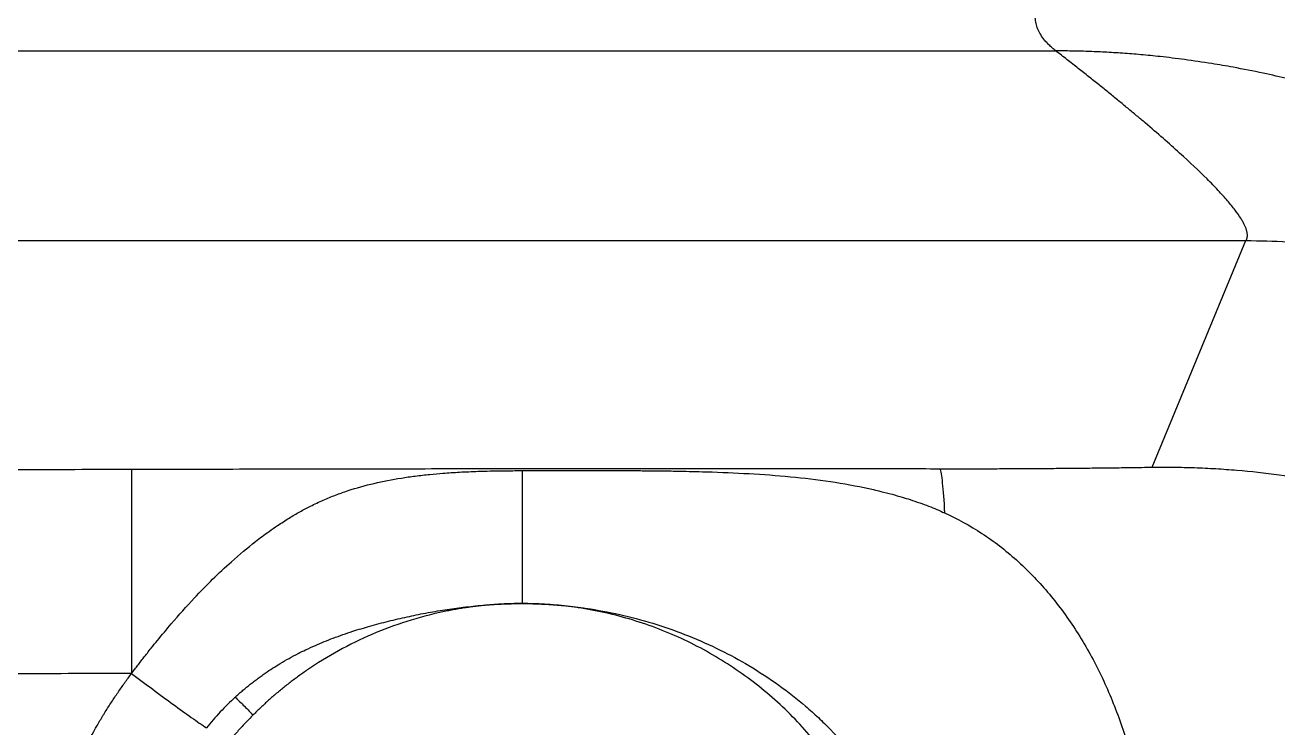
# Model space of a CAD drawing. Extents: x 526 to 610, y 679 to 808.
# Drawn here: x 558.2 to 563.95, y 757.51 to 760.73 of the extents above; entities that cross this region are included whole.
import ezdxf

# ---------------------------------------------------------------- set-up
doc = ezdxf.new("R2010")
doc.units = 0
doc.header["$MEASUREMENT"] = 0
doc.layers.add('1', color=4, linetype='Continuous')

# ---------------------------------------------------------------- blocks, each defined once
blk = doc.blocks.new('JETSETTER LX')
at = {"layer": '1', "color": 3, "linetype": 'Continuous', "lineweight": 25}
for p, q in [((14.1277, 63.7362), (36.8011, 63.7362)), ((16.0616, 62.867), (37.6721, 62.867)), ((37.2419, 61.8284), (37.6721, 62.867)), ((34.3545, 61.2036), (34.3518, 61.2036)), ((34.3555, 61.2036), (34.3545, 61.2036))]:
    blk.add_line(p, q, dxfattribs=at)
for points, knots in [([(36.8011, 63.7362), (36.7982, 63.7384), (36.7925, 63.743), (36.7843, 63.7499), (36.7766, 63.7568), (36.7692, 63.7638), (36.7623, 63.771), (36.7557, 63.7781), (36.7446, 63.7912), (36.7309, 63.8105), (36.7177, 63.8362), (36.7095, 63.8624), (36.7049, 63.8973), (36.7111, 63.9414), (36.7368, 63.9934), (36.7725, 64.0351), (36.809, 64.0671), (36.8406, 64.0906), (36.8762, 64.1132), (36.9096, 64.1316), (36.9387, 64.1462), (36.962, 64.1575), (36.9858, 64.1686), (37.0098, 64.1794), (37.0343, 64.1899), (37.0592, 64.2002), (37.1035, 64.2178), (37.1701, 64.242), (37.2591, 64.2703), (37.3525, 64.2965), (37.448, 64.3206), (37.5301, 64.3396), (37.5969, 64.3543), (37.6652, 64.369), (37.7522, 64.3869), (37.8565, 64.407), (37.9614, 64.4258), (38.1017, 64.4491), (38.2779, 64.475), (38.4905, 64.5007), (38.703, 64.5209), (38.8686, 64.5323), (38.9864, 64.5383), (39.0567, 64.5413), (39.1267, 64.5436), (39.1964, 64.5452), (39.2656, 64.5462), (39.3117, 64.5464), (39.3346, 64.5464)], [0, 0, 0, 0, 0.004585, 0.009143, 0.013679, 0.018194, 0.022693, 0.027178, 0.031653, 0.046866, 0.062008, 0.076857, 0.09176, 0.121455, 0.151583, 0.182489, 0.198349, 0.214458, 0.230938, 0.247667, 0.257002, 0.266312, 0.275601, 0.284873, 0.294131, 0.303379, 0.31262, 0.34292, 0.374192, 0.403601, 0.435382, 0.466589, 0.481758, 0.498536, 0.530878, 0.563118, 0.595274, 0.627361, 0.691135, 0.75426, 0.816907, 0.87863, 0.899187, 0.919605, 0.939888, 0.960044, 0.980079, 1, 1, 1, 1]), ([(40.2361, 62.2779), (40.2259, 62.2881), (40.2056, 62.3085), (40.1747, 62.3388), (40.1435, 62.3688), (40.112, 62.3986), (40.0802, 62.4282), (40.0481, 62.4575), (40.0156, 62.4866), (39.9829, 62.5154), (39.9499, 62.5439), (39.9166, 62.5722), (39.8334, 62.6417), (39.6966, 62.7493), (39.5025, 62.8875), (39.3008, 63.017), (39.0951, 63.1357), (38.8815, 63.2458), (38.5914, 63.3784), (38.2903, 63.4906), (37.9841, 63.5801), (37.7834, 63.6282), (37.6269, 63.6592), (37.5066, 63.6799), (37.3951, 63.6964), (37.2867, 63.7095), (37.192, 63.7189), (37.1074, 63.7256), (37.0261, 63.7305), (36.9481, 63.7339), (36.8735, 63.7358), (36.8248, 63.7361), (36.8011, 63.7362)], [0, 0, 0, 0, 0.01129, 0.022597, 0.033919, 0.045255, 0.056607, 0.067973, 0.079353, 0.090746, 0.102153, 0.113573, 0.125005, 0.187138, 0.250013, 0.311732, 0.375019, 0.436135, 0.500022, 0.624988, 0.687489, 0.749988, 0.786681, 0.812491, 0.845647, 0.874994, 0.898043, 0.920209, 0.94149, 0.961883, 0.981386, 1, 1, 1, 1]), ([(37.6721, 62.867), (37.6728, 62.8681), (37.6742, 62.8703), (37.6759, 62.874), (37.6772, 62.8778), (37.6781, 62.8818), (37.6787, 62.8861), (37.6789, 62.8906), (37.6787, 62.8953), (37.6782, 62.9002), (37.6773, 62.9054), (37.6761, 62.9108), (37.6745, 62.9164), (37.6725, 62.9222), (37.6702, 62.9282), (37.6675, 62.9345), (37.6644, 62.9409), (37.661, 62.9476), (37.6572, 62.9545), (37.653, 62.9617), (37.6428, 62.9782), (37.6233, 63.0062), (37.5886, 63.0489), (37.5458, 63.0966), (37.4775, 63.167), (37.3712, 63.2674), (37.2552, 63.3685), (37.1711, 63.4393), (37.1304, 63.4731), (37.0882, 63.5079), (37.0443, 63.5436), (36.9988, 63.5803), (36.9518, 63.6179), (36.9031, 63.6564), (36.8529, 63.6958), (36.8184, 63.7227), (36.8011, 63.7362)], [0, 0, 0, 0, 0.012381, 0.024756, 0.037127, 0.049495, 0.061862, 0.074227, 0.086593, 0.09896, 0.11133, 0.123705, 0.136084, 0.148469, 0.160862, 0.173263, 0.185674, 0.198095, 0.210529, 0.222975, 0.235436, 0.294706, 0.354502, 0.414938, 0.476126, 0.600379, 0.729084, 0.758038, 0.787263, 0.816768, 0.846557, 0.876638, 0.907017, 0.9377, 0.968692, 1, 1, 1, 1]), ([(37.6721, 62.867), (37.7991, 62.8666), (37.9273, 62.8601), (38.1844, 62.8346), (38.3132, 62.8155), (38.5697, 62.7646), (38.6974, 62.7327), (38.9495, 62.6563), (39.074, 62.6118), (39.3181, 62.5107), (39.4376, 62.4542), (39.6699, 62.3299), (39.7827, 62.2622), (40.0001, 62.1168), (40.1047, 62.0392), (40.3045, 61.8755), (40.3997, 61.7894), (40.4898, 61.6999)], [0, 0, 0, 0, 0.125, 0.125, 0.25, 0.25, 0.375, 0.375, 0.5, 0.5, 0.625, 0.625, 0.75, 0.75, 0.875, 0.875, 1, 1, 1, 1]), ([(30.4836, 61.8154), (30.525, 61.8155), (30.6127, 61.8156), (30.7862, 61.8158), (31.0918, 61.8163), (31.5246, 61.8171), (32.045, 61.8182), (32.3919, 61.8189), (32.5654, 61.8193)], [0, 0, 0, 0, 0.059603, 0.126444, 0.249999, 0.5, 0.75, 1, 1, 1, 1]), ([(32.5654, 61.8193), (32.7302, 61.8196), (33.0455, 61.8203), (33.5132, 61.8212), (33.9657, 61.8219), (34.4347, 61.8225), (34.9001, 61.8229), (35.2795, 61.8229), (35.5541, 61.8228), (35.7401, 61.8226), (35.9211, 61.8224), (36.0972, 61.8221), (36.2129, 61.8218), (36.27, 61.8217)], [0, 0, 0, 0, 0.133493, 0.255331, 0.37879, 0.5, 0.635063, 0.755647, 0.807196, 0.857404, 0.906273, 0.953805, 1, 1, 1, 1]), ([(32.5654, 61.8193), (32.5654, 61.8139), (32.5654, 61.7907), (32.5654, 61.7256), (32.5654, 61.6354), (32.5654, 61.523), (32.5654, 61.3902), (32.5654, 61.2378), (32.5654, 61.1241), (32.5654, 61.0061), (32.5654, 60.9449), (32.5654, 60.8836)], [0, 0, 0, 0, 0.125, 0.25, 0.375, 0.5, 0.625, 0.75, 0.875, 0.875, 1, 1, 1, 1]), ([(32.5654, 60.8836), (32.5694, 60.8889), (32.5777, 60.8999), (32.5909, 60.9172), (32.6053, 60.9359), (32.6209, 60.956), (32.6378, 60.9775), (32.6587, 61.0038), (32.6952, 61.049), (32.7605, 61.1271), (32.845, 61.2218), (32.9368, 61.3161), (33.0302, 61.4038), (33.1163, 61.476), (33.1872, 61.5289), (33.2387, 61.5645), (33.2859, 61.5948), (33.336, 61.6244), (33.3879, 61.6521), (33.4421, 61.6776), (33.4996, 61.7011), (33.5761, 61.7282), (33.6753, 61.7559), (33.7793, 61.7761), (33.8657, 61.7885), (33.9292, 61.7957), (33.997, 61.8016), (34.0704, 61.8064), (34.1431, 61.8095), (34.2034, 61.8112), (34.2475, 61.812), (34.2847, 61.8125), (34.3202, 61.8127), (34.3432, 61.8127), (34.3545, 61.8128)], [0, 0, 0, 0, 0.0084136, 0.0176079, 0.0275835, 0.038341, 0.0498805, 0.0622019, 0.0811942, 0.1239651, 0.1933215, 0.2482881, 0.3037475, 0.3743912, 0.4133145, 0.4376369, 0.4704135, 0.5005335, 0.5291479, 0.5634665, 0.5951259, 0.6268454, 0.6902264, 0.7532026, 0.7837357, 0.8155109, 0.8429206, 0.877103, 0.9142912, 0.9383189, 0.9549329, 0.9707496, 0.9857711, 1, 1, 1, 1]), ([(34.3545, 61.8128), (34.3938, 61.8128), (34.4725, 61.8128), (34.5906, 61.8128), (34.7087, 61.8129), (34.7874, 61.8129), (34.8267, 61.8129)], [0, 0, 0, 0, 0.249994, 0.499999, 0.750024, 1, 1, 1, 1]), ([(34.3545, 61.8128), (34.3545, 61.8073), (34.3545, 61.7983), (34.3545, 61.7753), (34.3545, 61.7469), (34.3545, 61.6901), (34.3545, 61.6198), (34.3545, 61.5361), (34.3545, 61.4383), (34.3545, 61.3637), (34.3545, 61.2855), (34.3545, 61.2446), (34.3545, 61.2036)], [0, 0, 0, 0, 0.125, 0.125, 0.25, 0.375, 0.5, 0.625, 0.75, 0.875, 0.875, 1, 1, 1, 1]), ([(34.8267, 61.8129), (34.8337, 61.8129), (34.8495, 61.8129), (34.8756, 61.8128), (34.907, 61.8126), (34.9436, 61.8124), (34.9843, 61.8119), (35.0392, 61.8112), (35.1201, 61.8097), (35.2517, 61.8061), (35.4202, 61.7987), (35.609, 61.784), (35.7916, 61.761), (35.9198, 61.7366), (36.0051, 61.7163), (36.0489, 61.705), (36.0937, 61.6923), (36.1359, 61.6792), (36.1762, 61.6656), (36.2171, 61.6504), (36.2551, 61.6352), (36.2792, 61.6245), (36.2908, 61.6193)], [0, 0, 0, 0, 0.013029, 0.029288, 0.048779, 0.071501, 0.0975, 0.124971, 0.174247, 0.249542, 0.374172, 0.499071, 0.624214, 0.749477, 0.773364, 0.812128, 0.847229, 0.874764, 0.9089, 0.941153, 0.971521, 1, 1, 1, 1]), ([(36.27, 61.8217), (36.2825, 61.8216), (36.3077, 61.8216), (36.3457, 61.8215), (36.3841, 61.8215), (36.4229, 61.8215), (36.4622, 61.8216), (36.5019, 61.8217), (36.5421, 61.8218), (36.5826, 61.822), (36.6236, 61.8222), (36.665, 61.8224), (36.7068, 61.8227), (36.7491, 61.823), (36.7918, 61.8233), (36.8349, 61.8236), (36.8784, 61.824), (36.9224, 61.8245), (36.9668, 61.8249), (37.0116, 61.8254), (37.0569, 61.826), (37.1025, 61.8265), (37.1486, 61.8271), (37.1952, 61.8278), (37.2263, 61.8282), (37.2419, 61.8284)], [0, 0, 0, 0, 0.038481, 0.077391, 0.116735, 0.156516, 0.196739, 0.237407, 0.278523, 0.320092, 0.362117, 0.404601, 0.447547, 0.490959, 0.534839, 0.57919, 0.624016, 0.669318, 0.7151, 0.761364, 0.808113, 0.855348, 0.903073, 0.95129, 1, 1, 1, 1]), ([(36.27, 61.8217), (36.2736, 61.8119), (36.2772, 61.7898), (36.2842, 61.7218), (36.2876, 61.6759), (36.2908, 61.6193)], [0, 0, 0, 0, 0.5, 0.5, 1, 1, 1, 1]), ([(37.2419, 61.8284), (37.2587, 61.8286), (37.2919, 61.829), (37.341, 61.8287), (37.389, 61.8279), (37.4531, 61.8261), (37.5335, 61.8223), (37.6628, 61.8131), (37.8241, 61.7955), (38.0815, 61.7546), (38.3992, 61.6794), (38.7701, 61.5515), (39.0669, 61.4147), (39.2957, 61.2877), (39.4626, 61.1837), (39.6241, 61.0715), (39.7534, 60.9718), (39.8538, 60.888), (39.927, 60.824), (39.9998, 60.7573), (40.0465, 60.7114), (40.0706, 60.6877)], [0, 0, 0, 0, 0.016195, 0.03201, 0.047443, 0.062495, 0.09392, 0.124977, 0.187408, 0.249969, 0.375431, 0.500096, 0.625155, 0.687388, 0.750158, 0.81282, 0.875064, 0.905902, 0.937516, 0.967859, 1, 1, 1, 1]), ([(36.2908, 61.6193), (36.3499, 61.5924), (36.4071, 61.5612), (36.5172, 61.4892), (36.57, 61.4484), (36.6705, 61.3583), (36.7182, 61.3091), (36.8079, 61.2033), (36.8499, 61.1467), (36.9278, 61.0272), (36.9637, 60.9641), (37.029, 60.8327), (37.0584, 60.7643), (37.0974, 60.6588), (37.1095, 60.6231), (37.1265, 60.569), (37.1319, 60.5509), (37.1423, 60.5145), (37.1475, 60.4962), (37.1639, 60.4416), (37.1758, 60.4054), (37.1946, 60.3516), (37.2011, 60.3338), (37.2144, 60.2982), (37.2211, 60.2805), (37.2282, 60.2629)], [0, 0, 0, 0, 0.125, 0.125, 0.25, 0.25, 0.375, 0.375, 0.5, 0.5, 0.625, 0.625, 0.75, 0.75, 0.8125, 0.8125, 0.84375, 0.84375, 0.875, 0.875, 0.9375, 0.9375, 0.96875, 0.96875, 1, 1, 1, 1]), ([(33.0404, 60.7751), (33.0454, 60.7797), (33.0557, 60.7891), (33.0715, 60.8029), (33.0878, 60.8167), (33.1046, 60.8304), (33.1221, 60.8442), (33.1401, 60.8578), (33.1586, 60.8714), (33.1934, 60.896), (33.2492, 60.9319), (33.3116, 60.9665), (33.366, 60.9934), (33.4193, 61.0177), (33.4911, 61.0467), (33.5743, 61.0756), (33.659, 61.1011), (33.7419, 61.1231), (33.8274, 61.1431), (33.9134, 61.1605), (33.9994, 61.1753), (34.0872, 61.1874), (34.1591, 61.1949), (34.2171, 61.1992), (34.26, 61.2016), (34.3052, 61.2032), (34.336, 61.2035), (34.3518, 61.2036)], [0, 0, 0, 0, 0.014598, 0.029491, 0.044678, 0.06016, 0.075935, 0.092002, 0.10836, 0.125007, 0.182925, 0.249989, 0.277217, 0.312486, 0.374981, 0.442411, 0.499991, 0.563205, 0.624991, 0.686643, 0.749992, 0.810618, 0.874994, 0.903861, 0.934316, 0.966361, 1, 1, 1, 1]), ([(34.3518, 61.2036), (34.3431, 61.2036), (34.3255, 61.2035), (34.2992, 61.2028), (34.273, 61.2018), (34.2467, 61.2004), (34.2206, 61.1985), (34.1944, 61.1963), (34.1683, 61.1937), (34.1423, 61.1907), (34.1162, 61.1873), (34.0903, 61.1836), (34.0643, 61.1794), (34.0384, 61.1748), (33.9653, 61.1608), (33.8462, 61.1309), (33.6853, 61.0731), (33.5308, 61), (33.4191, 60.9329), (33.3455, 60.8821), (33.3061, 60.8533), (33.2676, 60.8234), (33.2299, 60.7925), (33.1931, 60.7605), (33.1571, 60.7275), (33.1339, 60.7047), (33.1223, 60.6932)], [0, 0, 0, 0, 0.019284, 0.038543, 0.057783, 0.077007, 0.096219, 0.115425, 0.134628, 0.153833, 0.173045, 0.192267, 0.211504, 0.23076, 0.25004, 0.375018, 0.499982, 0.624949, 0.749942, 0.78571, 0.821416, 0.857089, 0.892755, 0.928444, 0.964183, 1, 1, 1, 1]), ([(34.3555, 61.2036), (34.3647, 61.2036), (34.383, 61.2035), (34.4102, 61.2029), (34.4372, 61.2019), (34.464, 61.2006), (34.4904, 61.199), (34.5166, 61.197), (34.5425, 61.1947), (34.5681, 61.1922), (34.5934, 61.1893), (34.6184, 61.1861), (34.6431, 61.1827), (34.7111, 61.1724), (34.8218, 61.1508), (34.9722, 61.1094), (35.1198, 61.0566), (35.2609, 60.9937), (35.3994, 60.9185), (35.5307, 60.8329), (35.6353, 60.7509), (35.7129, 60.6812), (35.7896, 60.6058), (35.8757, 60.5077), (35.9668, 60.3812), (36.0444, 60.249), (36.0961, 60.1382), (36.1283, 60.0561), (36.146, 60.0063), (36.1621, 59.9565), (36.1766, 59.9066), (36.1895, 59.8568), (36.1968, 59.8234), (36.2005, 59.8069)], [0, 0, 0, 0, 0.010985, 0.021867, 0.032644, 0.043319, 0.05389, 0.064358, 0.074724, 0.084988, 0.09515, 0.10521, 0.115169, 0.125027, 0.18754, 0.250025, 0.31153, 0.375019, 0.434733, 0.500011, 0.562507, 0.593718, 0.625019, 0.691367, 0.749997, 0.811778, 0.874973, 0.896292, 0.917422, 0.938359, 0.959102, 0.97965, 1, 1, 1, 1]), ([(35.5868, 58.2287), (35.5929, 58.2348), (35.6049, 58.247), (35.6227, 58.2655), (35.6401, 58.2844), (35.6573, 58.3034), (35.6742, 58.3227), (35.6908, 58.3423), (35.7071, 58.3621), (35.7231, 58.3821), (35.7389, 58.4023), (35.7749, 58.4502), (35.8282, 58.5278), (35.8928, 58.6387), (35.9492, 58.754), (35.9969, 58.8731), (36.0356, 58.9955), (36.0752, 59.1619), (36.1014, 59.3748), (36.0951, 59.632), (36.0512, 59.8855), (35.9706, 60.1299), (35.855, 60.3597), (35.7069, 60.5701), (35.5296, 60.7564), (35.3605, 60.8885), (35.2149, 60.9783), (35.101, 61.0375), (34.9831, 61.0881), (34.8617, 61.1299), (34.7376, 61.1626), (34.6366, 61.1815), (34.5603, 61.1917), (34.5093, 61.197), (34.4581, 61.2008), (34.4069, 61.2031), (34.3726, 61.2035), (34.3555, 61.2036)], [0, 0, 0, 0, 0.006271, 0.012535, 0.018793, 0.025046, 0.031296, 0.037545, 0.043792, 0.050041, 0.056292, 0.062546, 0.093816, 0.125066, 0.15632, 0.187575, 0.218824, 0.250085, 0.312563, 0.375049, 0.437536, 0.500016, 0.562489, 0.624962, 0.687443, 0.749925, 0.781182, 0.812442, 0.843694, 0.874956, 0.906208, 0.93747, 0.949986, 0.962486, 0.974981, 0.987482, 1, 1, 1, 1]), ([(32.5654, 60.8836), (32.5316, 60.8835), (32.4454, 60.8832), (32.273, 60.8825), (32.0401, 60.8815), (31.7814, 60.8811), (31.5198, 60.8819), (31.269, 60.8847), (31.0378, 60.8893), (30.838, 60.8949), (30.6654, 60.901), (30.5515, 60.9062), (30.4951, 60.9087)], [0, 0, 0, 0, 0.048981, 0.124976, 0.249975, 0.386674, 0.499984, 0.628889, 0.749993, 0.834943, 0.91827, 1, 1, 1, 1]), ([(32.1708, 58.8501), (32.1682, 58.8598), (32.1632, 58.8791), (32.156, 58.9083), (32.1492, 58.9375), (32.1428, 58.9668), (32.1367, 58.9962), (32.131, 59.0256), (32.1257, 59.0552), (32.1208, 59.0849), (32.1109, 59.149), (32.0991, 59.2481), (32.0909, 59.3823), (32.0902, 59.5167), (32.0994, 59.6951), (32.1298, 59.9164), (32.1848, 60.1326), (32.2431, 60.3009), (32.2939, 60.4245), (32.3516, 60.5449), (32.4031, 60.6386), (32.4445, 60.7073), (32.4732, 60.7525), (32.5029, 60.7969), (32.5335, 60.8407), (32.5548, 60.8693), (32.5654, 60.8836)], [0, 0, 0, 0, 0.013997, 0.027989, 0.041979, 0.05597, 0.069965, 0.083968, 0.097981, 0.112007, 0.126049, 0.188784, 0.251581, 0.314129, 0.37669, 0.501437, 0.626, 0.688335, 0.750556, 0.812941, 0.875177, 0.900213, 0.925199, 0.950149, 0.975078, 1, 1, 1, 1]), ([(32.5654, 60.8836), (32.5975, 60.8591), (32.63, 60.8346), (32.6938, 60.787), (32.7251, 60.764), (32.7846, 60.7206), (32.8128, 60.7004), (32.8646, 60.6638), (32.8881, 60.6475), (32.9086, 60.6337)], [0, 0, 0, 0, 0.25, 0.25, 0.5, 0.5, 0.75, 0.75, 1, 1, 1, 1]), ([(33.0404, 60.7751), (33.0503, 60.7652), (33.0629, 60.7526), (33.0911, 60.7244), (33.1067, 60.7088), (33.1223, 60.6932)], [0, 0, 0, 0, 0.5, 0.5, 1, 1, 1, 1]), ([(33.1223, 60.6932), (33.1161, 60.687), (33.1037, 60.6745), (33.0855, 60.6554), (33.0675, 60.6361), (33.0499, 60.6165), (33.0326, 60.5967), (33.0156, 60.5766), (32.999, 60.5563), (32.9826, 60.5357), (32.9665, 60.5149), (32.9508, 60.4938), (32.9353, 60.4725), (32.9202, 60.4509), (32.8783, 60.3892), (32.815, 60.2837), (32.7419, 60.1289), (32.6842, 59.9676), (32.6426, 59.8014), (32.6174, 59.632), (32.609, 59.461), (32.6174, 59.2899), (32.6426, 59.1204), (32.6842, 58.9542), (32.742, 58.7929), (32.8151, 58.638), (32.9033, 58.4912), (33.0053, 58.3535), (33.1203, 58.2267), (33.2472, 58.1116), (33.3848, 58.0096), (33.5317, 57.9215), (33.6865, 57.8483), (33.8478, 57.7906), (34.014, 57.749), (34.1834, 57.7238), (34.3545, 57.7155), (34.5256, 57.7238), (34.695, 57.749), (34.8612, 57.7905), (35.0224, 57.8483), (35.1773, 57.9215), (35.2893, 57.9886), (35.3631, 58.0394), (35.4026, 58.0683), (35.4412, 58.0982), (35.479, 58.1292), (35.5158, 58.1613), (35.5519, 58.1943), (35.5752, 58.2172), (35.5868, 58.2287)], [0, 0, 0, 0, 0.004827, 0.009647, 0.014461, 0.019271, 0.024078, 0.028882, 0.033686, 0.038489, 0.043293, 0.048099, 0.052908, 0.057722, 0.062541, 0.093781, 0.125035, 0.156273, 0.187523, 0.218772, 0.250007, 0.281251, 0.312511, 0.343765, 0.375021, 0.40627, 0.437519, 0.468758, 0.500007, 0.53125, 0.562493, 0.593739, 0.624988, 0.656237, 0.687489, 0.718733, 0.749986, 0.781233, 0.812476, 0.843717, 0.874964, 0.906209, 0.937455, 0.946406, 0.95534, 0.964264, 0.973185, 0.98211, 0.991046, 1, 1, 1, 1])]:
    blk.add_open_spline(points, degree=3, knots=knots, dxfattribs=at)
blk.add_open_spline([(33.0404, 60.7751), (32.993, 60.7315), (32.9488, 60.6842), (32.9086, 60.6337)], degree=3, dxfattribs=at)

msp = doc.modelspace()

# ---------------------------------------------------------------- block references
at = {"layer": '1'}
msp.add_blockref('JETSETTER LX', (526.127, 696.8772), dxfattribs=at)

doc.saveas('drawing.dxf')
